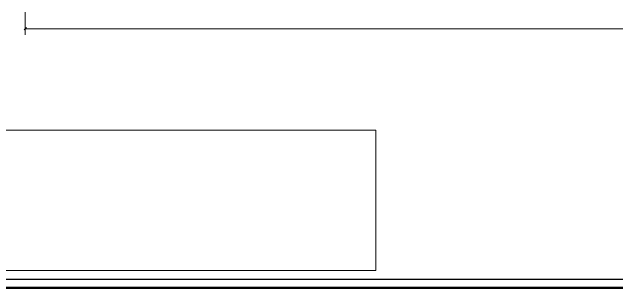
# Model space of a CAD drawing. Header units: inches. Extents: x 0 to 1800, y 0 to 1191.
# Drawn here: x 411 to 825.2, y 0 to 189 of the extents above; entities that cross this region are included whole.
import ezdxf

# ---------------------------------------------------------------- set-up
doc = ezdxf.new("R2010")
doc.units = ezdxf.units.IN
doc.header["$MEASUREMENT"] = 0
doc.layers.add('A-DIM', color=4, linetype='Continuous')
doc.layers.add('A-TTLB', color=7, linetype='Continuous')

msp = doc.modelspace()

# ---------------------------------------------------------------- linework, layer by layer
at = {"layer": 'A-DIM', "lineweight": 13}
msp.add_line((420, 189), (420, 173.4), dxfattribs=at)
at = {"layer": 'A-DIM', "lineweight": 30}
msp.add_line((419.25, 176.85), (420.75, 178.35), dxfattribs=at)
at = {"layer": 'A-DIM', "lineweight": 18}
msp.add_line((420, 177.6), (1380, 177.6), dxfattribs=at)
at = {"layer": 'A-TTLB', "lineweight": 20}
for p, q in [((660, 108), (12, 108)), ((660, 12), (660, 108)), ((12, 12), (660, 12))]:
    msp.add_line(p, q, dxfattribs=at)
at = {"layer": 'A-TTLB', "lineweight": 25}
msp.add_line((6, 6), (1794, 6), dxfattribs=at)
at = {"layer": 'A-TTLB', "lineweight": 50}
msp.add_line((0, 0), (1800, 0), dxfattribs=at)

doc.saveas('drawing.dxf')
